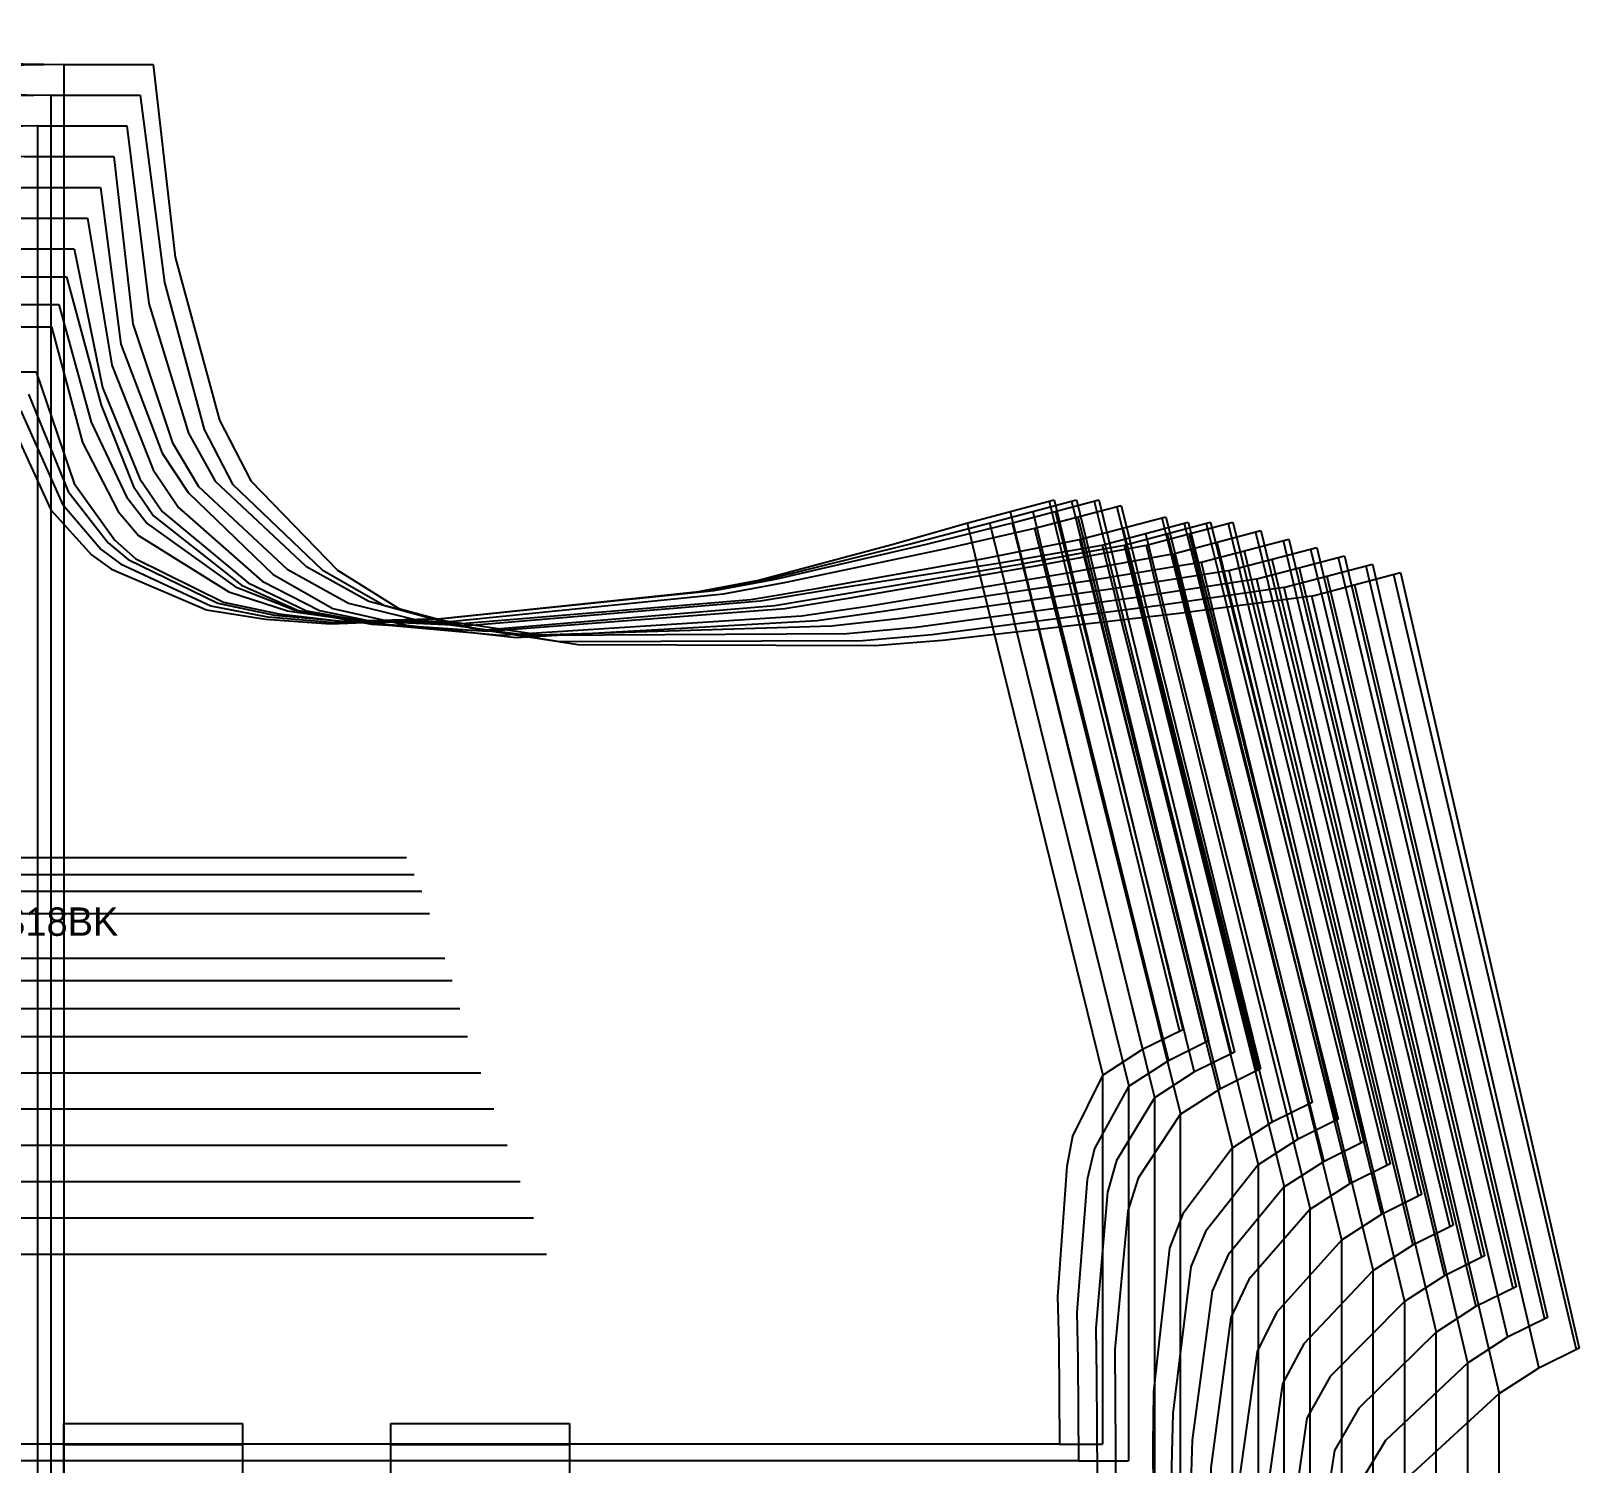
# Model space of a CAD drawing. Extents: x -1.7 to 64.2, y -0.8 to 34.5.
# Drawn here: x 49.64 to 63.28, y 21.48 to 34.1 of the extents above; entities that cross this region are included whole.
import ezdxf

# ---------------------------------------------------------------- set-up
doc = ezdxf.new("R2010")
doc.units = 0

# ---------------------------------------------------------------- blocks, each defined once
blk = doc.blocks.new('GMX1006S18BK_42')
at = {"layer": '1'}
for points in [[(49.4853, 30.603), (49.8171, 29.8785), (50.1749, 29.4807), (50.3506, 29.3544), (51.1868, 28.9967), (51.707, 28.9141), (52.2783, 28.8731), (53.1123, 28.9066), (55.5074, 29.156), (56.0494, 29.2579), (57.2243, 29.5731), (57.8932, 29.7644)], [(57.8932, 29.7644), (58.6544, 29.9653)], [(58.6544, 29.9653), (59.7863, 25.2973)], [(59.7863, 25.2973), (59.4273, 25.1192), (59.0803, 24.8948)], [(59.0803, 24.8948), (58.8158, 24.3582), (58.7661, 24.0934), (58.6847, 22.9463), (58.6959, 22.5338), (58.7019, 21.6464)], [(58.7019, 21.6464), (31.9287, 21.6464)]]:
    blk.add_lwpolyline(points, dxfattribs=at)
at = {"layer": '5'}
blk.add_line((38.3874, 26.8137), (52.95, 26.8137), dxfattribs=at)
at = {"layer": '6'}
blk.add_line((58.7019, 21.6464), (31.9287, 21.6464), dxfattribs=at)
at = {"layer": '7'}
blk.add_line((38.3874, 26.8137), (52.95, 26.8137), dxfattribs=at)
at = {"layer": '8'}
for p in [(59.0803, 24.8948), (58.7019, 21.6464)]:
    blk.add_line(p, (59.0803, 21.6464), dxfattribs=at)
for points in [[(58.6094, 29.9535), (58.6981, 29.5924), (59.7577, 25.2831)], [(57.8869, 29.7627), (57.9737, 29.4093), (59.0821, 24.8971)], [(58.2666, 29.8628), (58.3541, 29.5056), (59.4323, 25.1218)]]:
    blk.add_lwpolyline(points, dxfattribs=at)
at = {"layer": '1'}
blk.add_text('Piece Name: GMX1006S18BK', height=0.25, dxfattribs=at).set_placement((45.8575, 26.1247))
blk = doc.blocks.new('GMX1006S18BK_44')
at = {"layer": '1'}
for points in [[(49.5523, 30.7506), (49.9197, 29.9265), (50.2605, 29.5298), (50.4295, 29.4024), (51.2252, 29.0308), (51.7244, 28.9347), (52.3182, 28.8864), (53.1858, 28.9131), (55.5801, 29.1632), (56.122, 29.2653), (57.3759, 29.5754), (58.09, 29.7644)], [(58.09, 29.7644), (58.8512, 29.9653)], [(58.8512, 29.9653), (60.0145, 25.1989)], [(60.0145, 25.1989), (59.6556, 25.0208), (59.3086, 24.7964)], [(59.3086, 24.7964), (59.0089, 24.2517), (58.945, 23.9792), (58.8531, 22.8078), (58.8613, 22.3862), (58.8673, 21.4988)], [(58.8673, 21.4988), (31.7004, 21.4988)]]:
    blk.add_lwpolyline(points, dxfattribs=at)
at = {"layer": '5'}
blk.add_line((38.4544, 26.6661), (53.017, 26.6661), dxfattribs=at)
at = {"layer": '6'}
blk.add_line((58.8673, 21.4988), (31.7004, 21.4988), dxfattribs=at)
at = {"layer": '7'}
blk.add_line((38.4544, 26.6661), (53.017, 26.6661), dxfattribs=at)
at = {"layer": '8'}
for p in [(59.3086, 24.7964), (58.8673, 21.4988)]:
    blk.add_line(p, (59.3086, 21.4988), dxfattribs=at)
for points in [[(58.8081, 29.954), (58.899, 29.5853), (59.9858, 25.1846)], [(58.0853, 29.7632), (58.1742, 29.4026), (59.3104, 24.7987)], [(58.4652, 29.8633), (58.5551, 29.4986), (59.6606, 25.0233)]]:
    blk.add_lwpolyline(points, dxfattribs=at)
at = {"layer": '1'}
blk.add_text('Piece Name: GMX1006S18BK', height=0.25, dxfattribs=at).set_placement((45.8574, 26.1247))
blk = doc.blocks.new('GMX1006S18BK_46')
at = {"layer": '1'}
for points in [[(49.6194, 30.8983), (49.969, 30.0396), (50.3201, 29.5883), (50.4977, 29.4403), (51.2883, 29.0545), (51.7867, 28.9497), (52.3867, 28.898), (53.2639, 28.9207), (55.6582, 29.1661), (56.2001, 29.2671), (57.5296, 29.5755), (58.2868, 29.7643)], [(58.2868, 29.7643), (59.048, 29.9652)], [(59.048, 29.9652), (60.2429, 25.1004)], [(60.2429, 25.1004), (59.884, 24.9223), (59.5369, 24.6979)], [(59.5369, 24.6979), (59.2021, 24.1452), (59.1239, 23.8649), (59.0213, 22.6691), (59.0267, 22.2385), (59.0327, 21.3511)]]:
    blk.add_lwpolyline(points, dxfattribs=at)
at = {"layer": '5'}
blk.add_line((38.5214, 26.5184), (53.084, 26.5184), dxfattribs=at)
at = {"layer": '7'}
blk.add_line((38.5214, 26.5184), (53.084, 26.5184), dxfattribs=at)
at = {"layer": '8'}
blk.add_line((59.5369, 24.6979), (59.5369, 21.3511), dxfattribs=at)
for points in [[(59.0067, 29.9544), (59.0999, 29.578), (60.2139, 25.086)], [(58.2836, 29.7635), (58.3747, 29.3957), (59.5387, 24.7002)], [(58.6636, 29.8637), (58.7557, 29.4916), (59.8886, 24.9247)]]:
    blk.add_lwpolyline(points, dxfattribs=at)
at = {"layer": '1'}
blk.add_text('Piece Name: GMX1006S18BK', height=0.25, dxfattribs=at).set_placement((45.8575, 26.1247))
blk = doc.blocks.new('GMX1006S18BK_48')
at = {"layer": '1'}
for points in [[(31.2439, 31.0951), (39.998, 31.0951), (39.998, 31.0951), (48.8991, 31.0952), (48.8992, 31.0951), (49.6864, 31.0951)], [(49.6864, 31.0951), (50.0215, 30.1108), (50.3801, 29.6117), (50.5648, 29.4453), (51.3373, 29.0647), (51.8249, 28.9604), (52.4243, 28.892), (53.3032, 28.8903), (55.7427, 29.1392), (56.2947, 29.2419), (57.6891, 29.5345), (58.4837, 29.7151)], [(58.4837, 29.7151), (59.2449, 29.916)], [(59.2449, 29.916), (60.4712, 24.9527)], [(60.4712, 24.9527), (60.1122, 24.7747), (59.7652, 24.5502)], [(59.7652, 24.5502), (59.3954, 23.9894), (59.3029, 23.7014), (59.1897, 22.4813), (59.1922, 22.0416), (59.1982, 21.1542)]]:
    blk.add_lwpolyline(points, dxfattribs=at)
at = {"layer": '5'}
blk.add_line((38.5884, 26.3216), (53.1511, 26.3216), dxfattribs=at)
at = {"layer": '7'}
blk.add_line((38.5884, 26.3216), (53.1511, 26.3216), dxfattribs=at)
at = {"layer": '8'}
blk.add_line((59.7652, 24.5502), (59.7652, 21.1542), dxfattribs=at)
for points in [[(59.2052, 29.9055), (59.3007, 29.5216), (60.442, 24.9383)], [(58.8623, 29.815), (58.9565, 29.4353), (60.1168, 24.777)], [(58.4818, 29.7147), (58.5752, 29.3397), (59.767, 24.5526)]]:
    blk.add_lwpolyline(points, dxfattribs=at)
at = {"layer": '1'}
blk.add_text('Piece Name: GMX1006S18BK', height=0.25, dxfattribs=at).set_placement((45.8575, 26.1247))
blk = doc.blocks.new('GMX1006S18BK_52')
at = {"layer": '1'}
for points in [[(30.7873, 31.4889), (40.2304, 31.4889), (40.2304, 31.4889), (49.0332, 31.4889), (49.0332, 31.4889), (49.8204, 31.4889)], [(49.8204, 31.4889), (50.0939, 30.4715), (50.4096, 29.8644), (50.5866, 29.6517), (51.3837, 29.1552), (51.9013, 28.9891), (52.5223, 28.9014), (53.4357, 28.8754), (55.9833, 29.088), (56.5608, 29.1844), (58.0362, 29.4506), (58.8773, 29.6166)], [(58.8773, 29.6166), (59.6385, 29.8175)], [(59.6385, 29.8175), (60.9278, 24.6575)], [(60.9278, 24.6575), (60.5689, 24.4794), (60.2218, 24.255)], [(60.2218, 24.255), (59.7879, 23.6765), (59.6697, 23.3731), (59.5288, 22.1056), (59.523, 21.648), (59.529, 20.7606)]]:
    blk.add_lwpolyline(points, dxfattribs=at)
at = {"layer": '5'}
blk.add_line((38.7224, 25.9279), (53.2851, 25.9279), dxfattribs=at)
at = {"layer": '7'}
blk.add_line((38.7224, 25.9279), (53.2851, 25.9279), dxfattribs=at)
at = {"layer": '8'}
blk.add_line((60.2218, 24.255), (60.2218, 20.7606), dxfattribs=at)
for points in [[(59.602, 29.8079), (59.7021, 29.4086), (60.8981, 24.6428)], [(58.8784, 29.6169), (58.9761, 29.2276), (60.2237, 24.2573)], [(59.2592, 29.7174), (59.358, 29.3229), (60.5731, 24.4816)]]:
    blk.add_lwpolyline(points, dxfattribs=at)
at = {"layer": '1'}
blk.add_text('Piece Name: GMX1006S18BK', height=0.25, dxfattribs=at).set_placement((45.8575, 26.1247))
blk = doc.blocks.new('GMX1006S18BK_54')
at = {"layer": '1'}
for points in [[(30.559, 31.6857), (40.3466, 31.6857), (40.3466, 31.6857), (49.1002, 31.6857), (49.1002, 31.6857), (49.8874, 31.6857)], [(49.8874, 31.6857), (50.1716, 30.6508), (50.4837, 29.9918), (50.6637, 29.7583), (51.4432, 29.1999), (51.9597, 28.9966), (52.5774, 28.899), (53.4877, 28.8582), (56.0684, 29.0755), (56.6533, 29.1736), (58.1949, 29.4149), (59.0741, 29.5673)], [(59.0741, 29.5673), (59.8353, 29.7682)], [(59.8353, 29.7682), (61.1561, 24.5098)], [(61.1561, 24.5098), (60.7972, 24.3317), (60.4501, 24.1073)], [(60.4501, 24.1073), (59.9873, 23.5193), (59.8577, 23.2083), (59.6995, 21.9176), (59.6884, 21.4511), (59.6944, 20.5637)]]:
    blk.add_lwpolyline(points, dxfattribs=at)
at = {"layer": '5'}
blk.add_line((38.7894, 25.731), (53.3521, 25.731), dxfattribs=at)
at = {"layer": '7'}
blk.add_line((38.7894, 25.731), (53.3521, 25.731), dxfattribs=at)
at = {"layer": '8'}
blk.add_line((60.4501, 24.1073), (60.4501, 20.5637), dxfattribs=at)
for points in [[(59.8004, 29.759), (59.9028, 29.3521), (61.1262, 24.495)], [(59.4575, 29.6685), (59.5585, 29.2665), (60.8012, 24.3338)], [(59.0766, 29.5678), (59.1765, 29.1713), (60.452, 24.1096)]]:
    blk.add_lwpolyline(points, dxfattribs=at)
at = {"layer": '1'}
blk.add_text('Piece Name: GMX1006S18BK', height=0.25, dxfattribs=at).set_placement((45.8575, 26.1247))
blk = doc.blocks.new('GMX1006S18BK_56')
at = {"layer": '1'}
for points in [[(30.3306, 31.9318), (40.4628, 31.9318), (40.4628, 31.9318), (49.1671, 31.9318), (49.1671, 31.9318), (49.9543, 31.9318)], [(49.9543, 31.9318), (50.2578, 30.8013), (50.5452, 30.0843), (50.7205, 29.8259), (51.4949, 29.2148), (52.016, 28.9812), (52.6433, 28.8714), (53.5696, 28.8144), (56.1929, 29.0359), (56.7874, 29.1358), (58.3689, 29.401), (59.2708, 29.5674)], [(59.2708, 29.5674), (60.032, 29.7683)], [(60.032, 29.7683), (61.3843, 24.313)], [(61.3843, 24.313), (61.0254, 24.1349), (60.6784, 23.9105)], [(60.6784, 23.9105), (60.1866, 23.3129), (60.0457, 22.9942), (59.8702, 21.6804), (59.8537, 21.2051), (59.8597, 20.3177)]]:
    blk.add_lwpolyline(points, dxfattribs=at)
at = {"layer": '5'}
blk.add_line((38.8563, 25.485), (53.419, 25.485), dxfattribs=at)
at = {"layer": '7'}
blk.add_line((38.8563, 25.485), (53.419, 25.485), dxfattribs=at)
at = {"layer": '8'}
blk.add_line((60.6784, 23.9105), (60.6784, 20.3177), dxfattribs=at)
for points in [[(59.993, 29.758), (60.0982, 29.3359), (61.3551, 24.2985)], [(59.6502, 29.6675), (59.7539, 29.2508), (61.0297, 24.1372)], [(59.2697, 29.5673), (59.3722, 29.1566), (60.6802, 23.9128)]]:
    blk.add_lwpolyline(points, dxfattribs=at)
at = {"layer": '1'}
blk.add_text('Piece Name: GMX1006S18BK', height=0.25, dxfattribs=at).set_placement((45.8574, 26.1247))
blk = doc.blocks.new('GMX1006S18BK_58')
at = {"layer": '1'}
for points in [[(30.1024, 32.1778), (40.5789, 32.1778), (40.5789, 32.1778), (49.2341, 32.1778), (49.2342, 32.1778), (50.0213, 32.1778)], [(50.0213, 32.1778), (50.2706, 30.956), (50.5988, 30.1524), (50.7976, 29.8631), (51.5551, 29.2348), (52.0692, 28.9892), (52.7109, 28.8725), (53.6591, 28.8079), (56.2802, 29.0094), (56.8746, 29.1047), (58.526, 29.3892), (59.4676, 29.5674)], [(59.4676, 29.5674), (60.2289, 29.7683)], [(60.2289, 29.7683), (61.6126, 24.1161)], [(61.6126, 24.1161), (61.2537, 23.938), (60.9066, 23.7136)], [(60.9066, 23.7136), (60.3681, 23.0958), (60.2093, 22.7626), (60.0348, 21.4381), (60.0191, 20.959), (60.0251, 20.0716)]]:
    blk.add_lwpolyline(points, dxfattribs=at)
at = {"layer": '5'}
blk.add_line((38.9234, 25.2389), (53.486, 25.2389), dxfattribs=at)
at = {"layer": '7'}
blk.add_line((38.9234, 25.2389), (53.486, 25.2389), dxfattribs=at)
at = {"layer": '8'}
blk.add_line((60.9066, 23.7136), (60.9066, 20.0716), dxfattribs=at)
for points in [[(60.1861, 29.757), (60.294, 29.3198), (61.5839, 24.1019)], [(59.8432, 29.6665), (59.9496, 29.2351), (61.2584, 23.9405)], [(59.4631, 29.5667), (59.5681, 29.1417), (60.9085, 23.7159)]]:
    blk.add_lwpolyline(points, dxfattribs=at)
at = {"layer": '1'}
blk.add_text('Piece Name: GMX1006S18BK', height=0.25, dxfattribs=at).set_placement((45.8575, 26.1247))
blk = doc.blocks.new('GMX1006S18BK_60')
at = {"layer": '1'}
for points in [[(29.8249, 32.4977), (40.6952, 32.4729), (40.6952, 32.4729), (49.3504, 32.4485), (49.3504, 32.4485), (50.1376, 32.4485)], [(50.1376, 32.4485), (50.3539, 31.1529), (50.7164, 30.2305), (50.939, 29.8972), (51.6768, 29.2501), (52.1824, 28.9911), (52.8244, 28.8592), (53.7754, 28.7726), (56.4288, 28.9443), (57.0312, 29.0334), (58.7395, 29.316), (59.7137, 29.4936)], [(59.7137, 29.4936), (60.4749, 29.6945)], [(60.4749, 29.6945), (61.8902, 23.8454)], [(61.8902, 23.8454), (61.5313, 23.6673), (61.1842, 23.4429)], [(61.1842, 23.4429), (60.6133, 22.8071), (60.4427, 22.4622), (60.2541, 21.1237), (60.2338, 20.6391), (60.2398, 19.7517)]]:
    blk.add_lwpolyline(points, dxfattribs=at)
at = {"layer": '5'}
blk.add_line((39.0396, 24.919), (53.6023, 24.919), dxfattribs=at)
at = {"layer": '7'}
blk.add_line((39.0396, 24.919), (53.6023, 24.919), dxfattribs=at)
at = {"layer": '8'}
blk.add_line((61.1842, 23.4429), (61.1842, 19.7517), dxfattribs=at)
for points in [[(60.4284, 29.6822), (60.5392, 29.2299), (61.8619, 23.8314)], [(59.706, 29.4923), (59.8135, 29.053), (61.1861, 23.4452)], [(60.0856, 29.5917), (60.1947, 29.1455), (61.5363, 23.6699)]]:
    blk.add_lwpolyline(points, dxfattribs=at)
at = {"layer": '1'}
blk.add_text('Piece Name: GMX1006S18BK', height=0.25, dxfattribs=at).set_placement((45.8575, 26.1247))
blk = doc.blocks.new('GMX1006S18BK_62')
at = {"layer": '1'}
for points in [[(29.5474, 32.8176), (40.8114, 32.768), (40.8114, 32.768), (49.4666, 32.7192), (49.4666, 32.7192), (50.2538, 32.7192)], [(50.2538, 32.7192), (50.4312, 31.3369), (50.7976, 30.3779), (51.0249, 30.0305), (51.7753, 29.3078), (52.2986, 29.0082), (52.9487, 28.8605), (53.9141, 28.7522), (56.5654, 28.9043), (57.1676, 28.9889), (58.9455, 29.2525), (59.9597, 29.4198)], [(59.9597, 29.4198), (60.7209, 29.6207)], [(60.7209, 29.6207), (62.1677, 23.5747)], [(62.1677, 23.5747), (61.8088, 23.3966), (61.4617, 23.1722)], [(61.4617, 23.1722), (60.8526, 22.5291), (60.6662, 22.1764), (60.4704, 20.813), (60.4484, 20.3192), (60.4544, 19.4318)]]:
    blk.add_lwpolyline(points, dxfattribs=at)
at = {"layer": '5'}
blk.add_line((39.1558, 24.5991), (53.7185, 24.5991), dxfattribs=at)
at = {"layer": '7'}
blk.add_line((39.1558, 24.5991), (53.7185, 24.5991), dxfattribs=at)
at = {"layer": '8'}
blk.add_line((61.4617, 23.1722), (61.4617, 19.4318), dxfattribs=at)
for points in [[(60.6709, 29.6075), (60.7844, 29.1401), (62.1399, 23.561)], [(60.328, 29.517), (60.4397, 29.0561), (61.8141, 23.3993)], [(59.9489, 29.4181), (60.059, 28.9646), (61.4636, 23.1745)]]:
    blk.add_lwpolyline(points, dxfattribs=at)
at = {"layer": '1'}
blk.add_text('Piece Name: GMX1006S18BK', height=0.25, dxfattribs=at).set_placement((45.8575, 26.1247))
blk = doc.blocks.new('GMX1006S18BK_64')
at = {"layer": '1'}
for points in [[(29.2699, 33.1375), (40.8784, 33.0627), (40.8784, 33.0627), (49.5828, 32.9899), (49.5828, 32.9899), (50.37, 32.9899)], [(50.37, 32.9899), (50.5389, 31.5174), (50.8889, 30.4674), (51.1175, 30.0826), (51.8972, 29.3548), (52.4378, 29.0565), (53.0713, 28.8988), (54.0143, 28.7734), (56.694, 28.8552), (57.304, 28.9243), (59.1516, 29.1816), (60.2057, 29.346)], [(60.2057, 29.346), (60.9669, 29.5469)], [(60.9669, 29.5469), (62.4452, 23.304)], [(62.4452, 23.304), (62.0863, 23.1259), (61.7392, 22.9015)], [(61.7392, 22.9015), (61.0842, 22.2415), (60.88, 21.876), (60.6844, 20.4982), (60.663, 19.9993), (60.669, 19.1119)]]:
    blk.add_lwpolyline(points, dxfattribs=at)
at = {"layer": '5'}
blk.add_line((39.272, 24.2792), (53.8347, 24.2792), dxfattribs=at)
at = {"layer": '7'}
blk.add_line((39.272, 24.2792), (53.8347, 24.2792), dxfattribs=at)
at = {"layer": '8'}
blk.add_line((61.7392, 22.9015), (61.7392, 19.1119), dxfattribs=at)
for points in [[(60.9136, 29.5328), (61.0298, 29.0502), (62.4179, 23.2905)], [(60.192, 29.3439), (60.3046, 28.8761), (61.7411, 22.9038)], [(60.5707, 29.4423), (60.6851, 28.9666), (62.0919, 23.1288)]]:
    blk.add_lwpolyline(points, dxfattribs=at)
at = {"layer": '1'}
blk.add_text('Piece Name: GMX1006S18BK', height=0.25, dxfattribs=at).set_placement((45.8575, 26.1247))
blk = doc.blocks.new('GMX1006S18BK_66')
at = {"layer": '1'}
for points in [[(28.9924, 33.4574), (40.9454, 33.3578), (40.9454, 33.3578), (49.6989, 33.2606), (49.699, 33.2606), (50.4862, 33.2606)], [(50.4862, 33.2606), (50.6804, 31.6962), (51.0284, 30.5524), (51.2645, 30.1304), (52.0634, 29.3805), (52.6179, 29.0724), (53.2358, 28.9096), (54.1569, 28.7743), (56.8274, 28.7898), (57.4366, 28.8435), (59.3563, 29.1048), (60.4517, 29.2722)], [(60.4517, 29.2722), (61.2129, 29.4731)], [(61.2129, 29.4731), (62.7227, 23.0333)], [(62.7227, 23.0333), (62.3638, 22.8552), (62.0167, 22.6308)], [(62.0167, 22.6308), (61.3369, 21.9624), (61.123, 21.5902), (60.9059, 20.1878), (60.8776, 19.6794), (60.8836, 18.792)]]:
    blk.add_lwpolyline(points, dxfattribs=at)
at = {"layer": '5'}
blk.add_line((39.3882, 23.9593), (53.9509, 23.9593), dxfattribs=at)
at = {"layer": '7'}
blk.add_line((39.3882, 23.9593), (53.9509, 23.9593), dxfattribs=at)
at = {"layer": '8'}
for p, q in [((49.699, 33.2606), (49.699, 18.792)), ((62.0167, 22.6308), (62.0167, 18.792))]:
    blk.add_line(p, q, dxfattribs=at)
for points in [[(49.699, 33.2606), (40.9454, 33.0625), (28.9924, 33.4574)], [(61.1564, 29.4581), (61.2754, 28.9604), (62.6958, 23.02)], [(60.8135, 29.3677), (60.9305, 28.8772), (62.3696, 22.8582)], [(60.4353, 29.2697), (60.5503, 28.7876), (62.0186, 22.6331)]]:
    blk.add_lwpolyline(points, dxfattribs=at)
at = {"layer": '1'}
blk.add_text('Piece Name: GMX1006S18BK', height=0.25, dxfattribs=at).set_placement((45.8575, 26.1247))
blk = doc.blocks.new('GMX1006S18BK_68')
at = {"layer": '1'}
for points in [[(28.7149, 33.7773), (40.9632, 33.6525), (40.9632, 33.6525), (49.8151, 33.5313), (49.8152, 33.5313), (50.6024, 33.5313)], [(50.6024, 33.5313), (50.8176, 31.8804), (51.1667, 30.5851), (51.4161, 30.1033), (52.2053, 29.3482), (52.7551, 29.0358), (53.3742, 28.8648), (54.2987, 28.7179), (56.968, 28.7278), (57.577, 28.7802), (59.5639, 29.0344), (60.6977, 29.1984)], [(60.6977, 29.1984), (61.4589, 29.3993)], [(61.4589, 29.3993), (63.0001, 22.7626)], [(63.0001, 22.7626), (62.6412, 22.5845), (62.2942, 22.3601)], [(62.2942, 22.3601), (61.5721, 21.678), (61.3415, 21.2947), (61.1211, 19.8744), (61.0922, 19.3595), (61.0982, 18.4721)]]:
    blk.add_lwpolyline(points, dxfattribs=at)
at = {"layer": '5'}
blk.add_line((39.5044, 23.6394), (54.0671, 23.6394), dxfattribs=at)
at = {"layer": '7'}
blk.add_line((39.5044, 23.6394), (54.0671, 23.6394), dxfattribs=at)
at = {"layer": '8'}
for p, q in [((49.8152, 33.5313), (49.8152, 18.4721)), ((62.2942, 22.3601), (62.2942, 18.4721))]:
    blk.add_line(p, q, dxfattribs=at)
for points in [[(49.8152, 33.5313), (40.9632, 33.3572), (28.7149, 33.7773)], [(61.3994, 29.3835), (61.5211, 28.8707), (62.9737, 22.7495)], [(60.6786, 29.1956), (60.7961, 28.6993), (62.296, 22.3624)], [(61.0564, 29.2931), (61.176, 28.7879), (62.6473, 22.5876)]]:
    blk.add_lwpolyline(points, dxfattribs=at)
at = {"layer": '1'}
blk.add_text('Piece Name: GMX1006S18BK', height=0.25, dxfattribs=at).set_placement((45.8575, 26.1247))
blk = doc.blocks.new('GMX1006S18BK_70')
at = {"layer": '1'}
for points in [[(28.4374, 34.0972), (40.981, 33.9476), (40.981, 33.9476), (49.9313, 33.802), (49.9314, 33.802), (50.7185, 33.802)], [(50.7185, 33.802), (50.9111, 32.1028), (51.3004, 30.6682), (51.5777, 30.1348), (52.3414, 29.3451), (52.8818, 29.0097), (53.5137, 28.8379), (54.4569, 28.6918), (57.0733, 28.6828), (57.6707, 28.73), (59.7543, 28.9686), (60.9436, 29.1246)], [(60.9436, 29.1246), (61.7048, 29.3255)], [(61.7048, 29.3255), (63.2777, 22.4919)], [(63.2777, 22.4919), (62.9187, 22.3138), (62.5717, 22.0894)], [(62.5717, 22.0894), (61.8105, 21.3899), (61.565, 20.9943), (61.3375, 19.5599), (61.3067, 19.0396), (61.3127, 18.1522)]]:
    blk.add_lwpolyline(points, dxfattribs=at)
at = {"layer": '5'}
blk.add_line((39.6206, 23.3195), (54.1832, 23.3195), dxfattribs=at)
at = {"layer": '7'}
blk.add_line((39.6206, 23.3195), (54.1832, 23.3195), dxfattribs=at)
at = {"layer": '8'}
for p, q in [((49.9314, 33.802), (49.9314, 18.1522)), ((62.5717, 22.0894), (62.5717, 18.1522))]:
    blk.add_line(p, q, dxfattribs=at)
for points in [[(49.9314, 33.802), (40.981, 33.6523), (28.4374, 34.0972)], [(61.2995, 29.2185), (61.4217, 28.6985), (62.925, 22.317)], [(61.6425, 29.3089), (61.7667, 28.7809), (63.2515, 22.479)], [(60.922, 29.1217), (61.0419, 28.6111), (62.5735, 22.0917)]]:
    blk.add_lwpolyline(points, dxfattribs=at)
at = {"layer": '1'}
blk.add_text('Piece Name: GMX1006S18BK', height=0.25, dxfattribs=at).set_placement((45.8575, 26.1247))
blk = doc.blocks.new('GMX1006S18CO_68')
at = {"layer": '1'}
for points in [[(49.9105, 3.1281), (49.9294, 21.6444)], [(49.9294, 21.6444), (50.717, 21.6444), (51.5037, 21.6444)], [(51.5037, 21.6444), (51.5037, 3.1281)], [(51.5037, 3.1281), (50.7071, 3.1281), (49.9105, 3.1281)]]:
    blk.add_lwpolyline(points, dxfattribs=at)
at = {"layer": '5'}
blk.add_line((50.0074, 10.6579), (50.7265, 10.6579), dxfattribs=at)
at = {"layer": '7'}
blk.add_line((50.0074, 10.6579), (50.7265, 10.6579), dxfattribs=at)
at = {"layer": '8'}
blk.add_lwpolyline([(51.1298, 6.0389), (50.3364, 6.0389), (50.3364, 9.7082)], dxfattribs=at)
at = {"layer": '1'}
for s, p in [('SIZE: 68', (50.7071, 12.5262)), ('Piece Name: GMX1006S18CO', (50.7071, 12.3862))]:
    blk.add_text(s, height=0.25, dxfattribs=at).set_placement(p)
blk = doc.blocks.new('GMX1006S18CO_70')
at = {"layer": '1'}
for points in [[(49.9105, 2.9442), (49.9294, 21.8282)], [(49.9294, 21.8282), (50.717, 21.8282), (51.5037, 21.8282)], [(51.5037, 21.8282), (51.5037, 2.9442)], [(51.5037, 2.9442), (50.7071, 2.9442), (49.9105, 2.9442)]]:
    blk.add_lwpolyline(points, dxfattribs=at)
at = {"layer": '5'}
blk.add_line((50.0074, 10.474), (50.7265, 10.474), dxfattribs=at)
at = {"layer": '7'}
blk.add_line((50.0074, 10.474), (50.7265, 10.474), dxfattribs=at)
at = {"layer": '8'}
blk.add_lwpolyline([(51.1298, 5.855), (50.3364, 5.855), (50.3364, 9.5243)], dxfattribs=at)
at = {"layer": '1'}
for s, p in [('SIZE: 70', (50.7071, 12.5262)), ('Piece Name: GMX1006S18CO', (50.7071, 12.3862))]:
    blk.add_text(s, height=0.25, dxfattribs=at).set_placement(p)
blk = doc.blocks.new('GMX1006S18SFCO_68')
at = {"layer": '1'}
for points in [[(52.7916, 1.1595), (52.8105, 21.6444)], [(52.8105, 21.6444), (53.5981, 21.6444), (54.3849, 21.6444)], [(54.3849, 21.6444), (54.3849, 1.1595)], [(54.3849, 1.1595), (53.5883, 1.1595), (52.7916, 1.1595)]]:
    blk.add_lwpolyline(points, dxfattribs=at)
at = {"layer": '5'}
blk.add_line((52.8885, 9.6736), (53.6077, 9.6736), dxfattribs=at)
at = {"layer": '7'}
blk.add_line((52.8885, 9.6736), (53.6077, 9.6736), dxfattribs=at)
at = {"layer": '8'}
blk.add_lwpolyline([(54.011, 5.0546), (53.2176, 5.0546), (53.2176, 8.7239)], dxfattribs=at)
at = {"layer": '1'}
for s, p in [('SIZE: 68', (53.5882, 11.5419)), ('Piece Name: GMX1006S18SFCO', (53.5882, 11.4019))]:
    blk.add_text(s, height=0.25, dxfattribs=at).set_placement(p)
blk = doc.blocks.new('GMX1006S18SFCO_70')
at = {"layer": '1'}
for points in [[(52.7916, 0.9756), (52.8105, 21.8282)], [(52.8105, 21.8282), (53.5981, 21.8282), (54.3849, 21.8282)], [(54.3849, 21.8282), (54.3849, 0.9756)], [(54.3849, 0.9756), (53.5883, 0.9756), (52.7916, 0.9756)]]:
    blk.add_lwpolyline(points, dxfattribs=at)
at = {"layer": '5'}
blk.add_line((52.8885, 9.4897), (53.6077, 9.4897), dxfattribs=at)
at = {"layer": '7'}
blk.add_line((52.8885, 9.4897), (53.6077, 9.4897), dxfattribs=at)
at = {"layer": '8'}
blk.add_lwpolyline([(54.011, 4.8707), (53.2176, 4.8707), (53.2176, 8.54)], dxfattribs=at)
at = {"layer": '1'}
for s, p in [('SIZE: 70', (53.5882, 11.5419)), ('Piece Name: GMX1006S18SFCO', (53.5882, 11.4019))]:
    blk.add_text(s, height=0.25, dxfattribs=at).set_placement(p)

msp = doc.modelspace()

# ---------------------------------------------------------------- block references
at = {"layer": '1'}
for name in ['GMX1006S18BK_70', 'GMX1006S18BK_68', 'GMX1006S18BK_66', 'GMX1006S18BK_64', 'GMX1006S18BK_62', 'GMX1006S18BK_60', 'GMX1006S18BK_58', 'GMX1006S18BK_56', 'GMX1006S18BK_54', 'GMX1006S18BK_52', 'GMX1006S18BK_48', 'GMX1006S18BK_46', 'GMX1006S18BK_44', 'GMX1006S18BK_42', 'GMX1006S18CO_70', 'GMX1006S18SFCO_70', 'GMX1006S18CO_68', 'GMX1006S18SFCO_68']:
    msp.add_blockref(name, (0, 0), dxfattribs=at)

doc.saveas('drawing.dxf')
